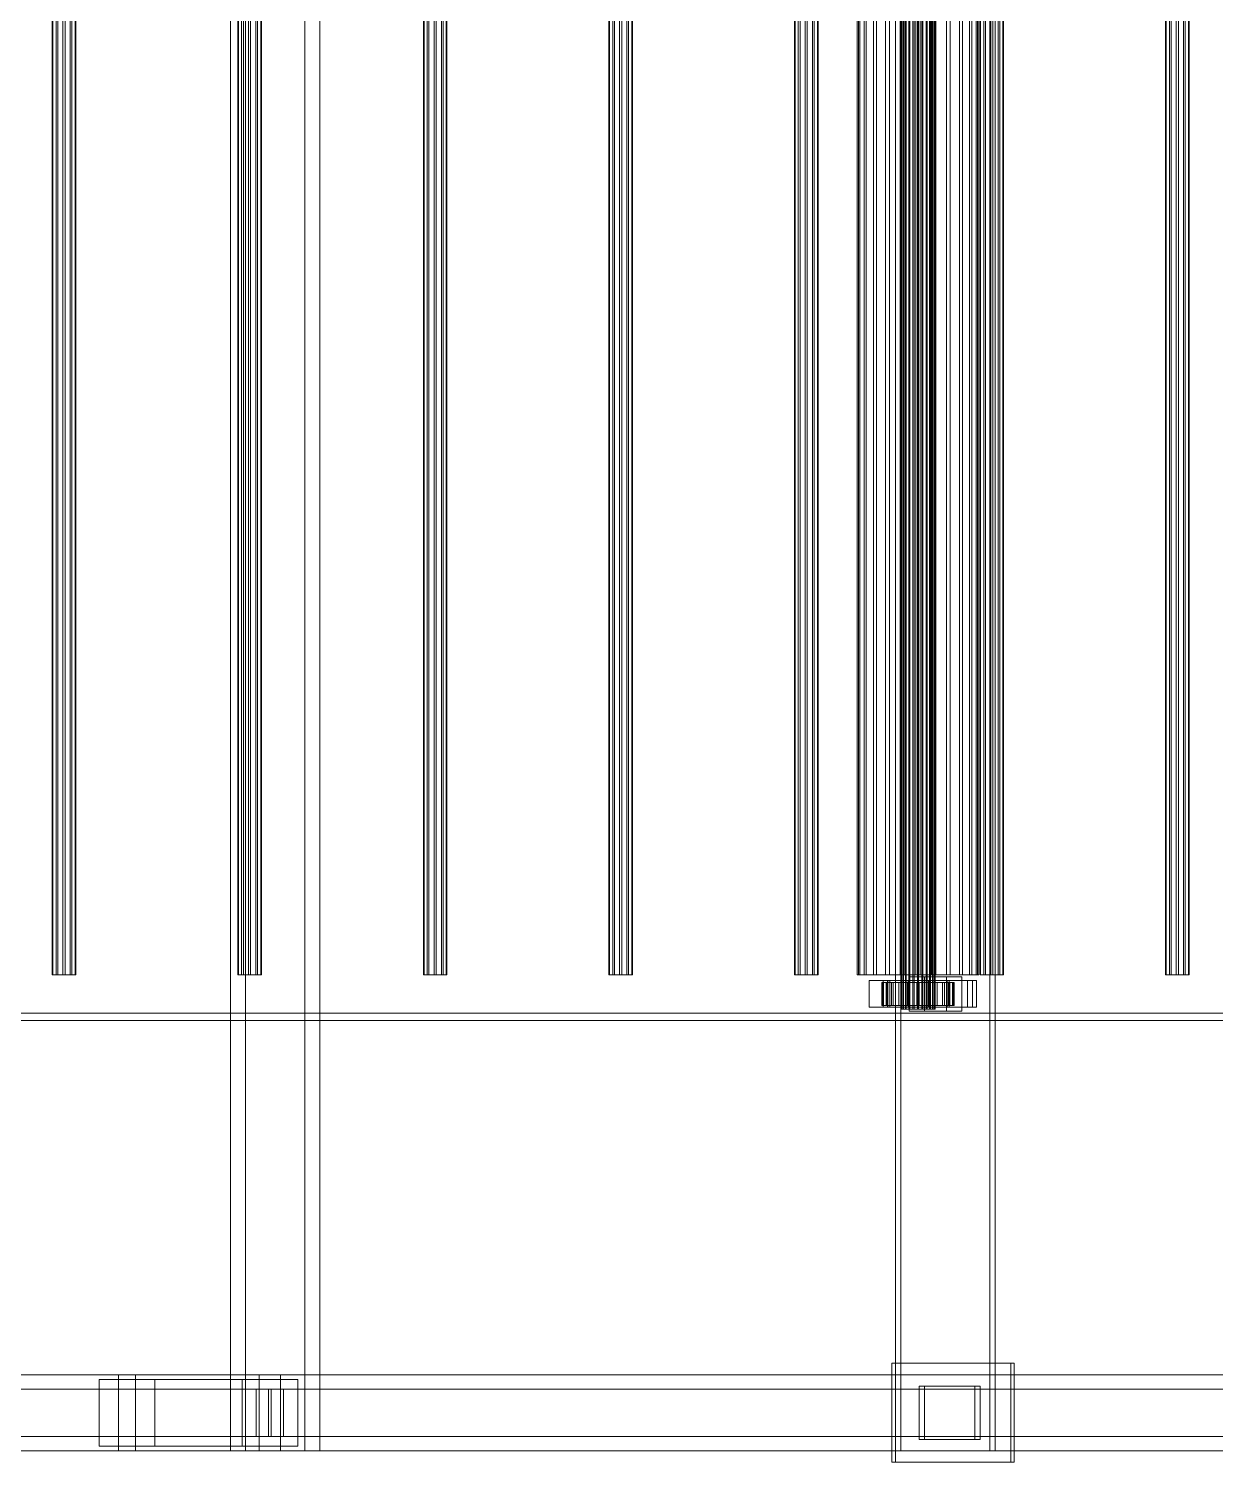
# Model space of a CAD drawing. Header units: millimetres. Extents: x -1970 to 59977, y -50268 to 6837.
# Drawn here: x 32074 to 32697, y -19506 to -18753 of the extents above; entities that cross this region are included whole.
import ezdxf

# ---------------------------------------------------------------- set-up
doc = ezdxf.new("R2010")
doc.units = ezdxf.units.MM
doc.layers.add('superior_C03', color=7, linetype='Continuous', lineweight=0)

msp = doc.modelspace()

# ---------------------------------------------------------------- linework, layer by layer
at = {"layer": 'superior_C03'}
for p, q in [((32180.314, -16500), (32180.314, -19500)), ((32188.174, -19500), (32188.174, -16500)), ((32219.292, -19500), (32219.292, -16500)), ((32227.152, -16500), (32227.152, -19500)), ((32529.566, -16500), (32529.566, -19500)), ((32532.261, -19500), (32532.261, -16500)), ((32579.068, -19500), (32579.068, -16500)), ((32581.763, -16500), (32581.763, -19500)), ((32532.297, -19268), (32532.297, -16732)), ((32532.521, -19268), (32532.521, -16732)), ((32532.686, -19268), (32532.686, -16732)), ((32533.343, -19268), (32533.343, -16732)), ((32533.661, -19268), (32533.661, -16732)), ((32534.707, -19268), (32534.707, -16732)), ((32535.156, -19268), (32535.156, -16732)), ((32536.519, -19268), (32536.519, -16732)), ((32537.069, -19268), (32537.069, -16732)), ((32538.657, -19268), (32538.657, -16732)), ((32539.27, -19268), (32539.27, -16732)), ((32540.974, -19268), (32540.974, -16732)), ((32541.609, -19268), (32541.609, -16732)), ((32543.313, -19268), (32543.313, -16732)), ((32543.926, -19268), (32543.926, -16732)), ((32545.514, -19268), (32545.514, -16732)), ((32546.064, -19268), (32546.064, -16732)), ((32547.427, -19268), (32547.427, -16732)), ((32547.876, -19268), (32547.876, -16732)), ((32548.922, -19268), (32548.922, -16732)), ((32549.24, -19268), (32549.24, -16732)), ((32549.897, -19268), (32549.897, -16732)), ((32550.062, -16732), (32550.062, -19268)), ((32550.286, -19268), (32550.286, -16732)), ((32086.638, -16750), (32086.638, -19250)), ((32086.982, -16750), (32086.982, -19250)), ((32088.658, -16750), (32088.658, -19250)), ((32089.558, -16750), (32089.558, -19250)), ((32092.27, -16750), (32092.27, -19250)), ((32093.382, -16750), (32093.382, -19250)), ((32096.095, -16750), (32096.095, -19250)), ((32096.994, -16750), (32096.994, -19250)), ((32098.67, -16750), (32098.67, -19250)), ((32099.014, -19250), (32099.014, -16750)), ((32184.084, -16750), (32184.084, -19250)), ((32184.428, -16750), (32184.428, -19250)), ((32186.104, -16750), (32186.104, -19250)), ((32187.003, -16750), (32187.003, -19250)), ((32189.716, -16750), (32189.716, -19250)), ((32190.828, -16750), (32190.828, -19250)), ((32193.54, -16750), (32193.54, -19250)), ((32194.44, -16750), (32194.44, -19250)), ((32196.116, -16750), (32196.116, -19250)), ((32196.46, -19250), (32196.46, -16750)), ((32281.53, -16750), (32281.53, -19250)), ((32281.873, -16750), (32281.873, -19250)), ((32283.55, -16750), (32283.55, -19250)), ((32284.449, -16750), (32284.449, -19250)), ((32287.162, -16750), (32287.162, -19250)), ((32288.273, -16750), (32288.273, -19250)), ((32290.986, -16750), (32290.986, -19250)), ((32291.885, -16750), (32291.885, -19250)), ((32293.562, -16750), (32293.562, -19250)), ((32293.905, -19250), (32293.905, -16750)), ((32378.975, -16750), (32378.975, -19250)), ((32379.319, -16750), (32379.319, -19250)), ((32380.995, -16750), (32380.995, -19250)), ((32381.895, -16750), (32381.895, -19250)), ((32384.607, -16750), (32384.607, -19250)), ((32385.719, -16750), (32385.719, -19250)), ((32388.432, -16750), (32388.432, -19250)), ((32389.331, -16750), (32389.331, -19250)), ((32391.007, -16750), (32391.007, -19250)), ((32391.351, -19250), (32391.351, -16750)), ((32476.421, -16750), (32476.421, -19250)), ((32476.765, -16750), (32476.765, -19250)), ((32478.441, -16750), (32478.441, -19250)), ((32479.34, -16750), (32479.34, -19250)), ((32482.053, -16750), (32482.053, -19250)), ((32483.165, -16750), (32483.165, -19250)), ((32485.877, -16750), (32485.877, -19250)), ((32486.777, -16750), (32486.777, -19250)), ((32488.453, -16750), (32488.453, -19250)), ((32488.797, -19250), (32488.797, -16750)), ((32509.312, -19250), (32509.312, -16750)), ((32510.109, -19250), (32510.109, -16750)), ((32510.693, -19250), (32510.693, -16750)), ((32513.032, -19250), (32513.032, -16750)), ((32514.161, -19250), (32514.161, -16750)), ((32517.88, -19250), (32517.88, -16750)), ((32519.477, -19250), (32519.477, -16750)), ((32524.324, -19250), (32524.324, -16750)), ((32526.279, -19250), (32526.279, -16750)), ((32531.924, -19250), (32531.924, -16750)), ((32534.105, -19250), (32534.105, -16750)), ((32540.163, -19250), (32540.163, -16750)), ((32542.421, -19250), (32542.421, -16750)), ((32548.478, -19250), (32548.478, -16750)), ((32550.659, -19250), (32550.659, -16750)), ((32556.304, -19250), (32556.304, -16750)), ((32558.259, -19250), (32558.259, -16750)), ((32563.107, -19250), (32563.107, -16750)), ((32564.703, -19250), (32564.703, -16750)), ((32568.423, -19250), (32568.423, -16750)), ((32569.552, -19250), (32569.552, -16750)), ((32571.89, -19250), (32571.89, -16750)), ((32572.474, -16750), (32572.474, -19250)), ((32573.272, -19250), (32573.272, -16750)), ((32573.867, -16750), (32573.867, -19250)), ((32574.21, -16750), (32574.21, -19250)), ((32575.887, -16750), (32575.887, -19250)), ((32576.786, -16750), (32576.786, -19250)), ((32579.499, -16750), (32579.499, -19250)), ((32580.61, -16750), (32580.61, -19250)), ((32583.323, -16750), (32583.323, -19250)), ((32584.222, -16750), (32584.222, -19250)), ((32585.899, -16750), (32585.899, -19250)), ((32586.242, -19250), (32586.242, -16750)), ((32671.312, -16750), (32671.312, -19250)), ((32671.656, -16750), (32671.656, -19250)), ((32673.332, -16750), (32673.332, -19250)), ((32674.232, -16750), (32674.232, -19250)), ((32676.944, -16750), (32676.944, -19250)), ((32678.056, -16750), (32678.056, -19250)), ((32680.769, -16750), (32680.769, -19250)), ((32681.668, -16750), (32681.668, -19250)), ((32683.344, -16750), (32683.344, -19250)), ((32683.688, -19250), (32683.688, -16750)), ((32086.982, -19250), (32086.638, -19250)), ((32086.638, -19250), (32088.658, -19250)), ((32089.558, -19250), (32086.982, -19250)), ((32088.658, -19250), (32092.27, -19250)), ((32093.382, -19250), (32089.558, -19250)), ((32092.27, -19250), (32096.095, -19250)), ((32096.994, -19250), (32093.382, -19250)), ((32096.095, -19250), (32098.67, -19250)), ((32099.014, -19250), (32096.994, -19250)), ((32098.67, -19250), (32099.014, -19250)), ((32184.428, -19250), (32184.084, -19250)), ((32184.084, -19250), (32186.104, -19250)), ((32187.003, -19250), (32184.428, -19250)), ((32186.104, -19250), (32189.716, -19250)), ((32190.828, -19250), (32187.003, -19250)), ((32189.716, -19250), (32193.54, -19250)), ((32194.44, -19250), (32190.828, -19250)), ((32193.54, -19250), (32196.116, -19250)), ((32196.46, -19250), (32194.44, -19250)), ((32196.116, -19250), (32196.46, -19250)), ((32281.873, -19250), (32281.53, -19250)), ((32281.53, -19250), (32283.55, -19250)), ((32284.449, -19250), (32281.873, -19250)), ((32283.55, -19250), (32287.162, -19250)), ((32288.273, -19250), (32284.449, -19250)), ((32287.162, -19250), (32290.986, -19250)), ((32291.885, -19250), (32288.273, -19250)), ((32290.986, -19250), (32293.562, -19250)), ((32293.905, -19250), (32291.885, -19250)), ((32293.562, -19250), (32293.905, -19250)), ((32379.319, -19250), (32378.975, -19250)), ((32378.975, -19250), (32380.995, -19250)), ((32381.895, -19250), (32379.319, -19250)), ((32380.995, -19250), (32384.607, -19250)), ((32385.719, -19250), (32381.895, -19250)), ((32384.607, -19250), (32388.432, -19250)), ((32389.331, -19250), (32385.719, -19250)), ((32388.432, -19250), (32391.007, -19250)), ((32391.351, -19250), (32389.331, -19250)), ((32391.007, -19250), (32391.351, -19250)), ((32476.765, -19250), (32476.421, -19250)), ((32476.421, -19250), (32478.441, -19250)), ((32479.34, -19250), (32476.765, -19250)), ((32478.441, -19250), (32482.053, -19250)), ((32483.165, -19250), (32479.34, -19250)), ((32482.053, -19250), (32485.877, -19250)), ((32486.777, -19250), (32483.165, -19250)), ((32485.877, -19250), (32488.453, -19250)), ((32488.797, -19250), (32486.777, -19250)), ((32488.453, -19250), (32488.797, -19250)), ((32510.109, -19250), (32509.312, -19250)), ((32509.312, -19250), (32510.693, -19250)), ((32513.032, -19250), (32510.109, -19250)), ((32510.693, -19250), (32514.161, -19250)), ((32517.88, -19250), (32513.032, -19250)), ((32514.161, -19250), (32519.477, -19250)), ((32525.407, -19253), (32515.663, -19253)), ((32515.663, -19253), (32515.663, -19267)), ((32526.442, -19253), (32515.663, -19253)), ((32524.324, -19250), (32517.88, -19250)), ((32519.477, -19250), (32526.279, -19250)), ((32523.124, -19254), (32522.303, -19254)), ((32522.303, -19254), (32532.297, -19254)), ((32522.303, -19266), (32522.303, -19254)), ((32522.303, -19254), (32522.777, -19254)), ((32522.777, -19254), (32532.521, -19254)), ((32522.777, -19266), (32522.777, -19254)), ((32522.777, -19254), (32524.512, -19254)), ((32569.844, -19253), (32523.07, -19253)), ((32523.07, -19253), (32523.07, -19267)), ((32525.316, -19253), (32523.07, -19253)), ((32525.183, -19254), (32523.124, -19254)), ((32523.124, -19254), (32532.686, -19254)), ((32523.124, -19266), (32523.124, -19254)), ((32531.924, -19250), (32524.324, -19250)), ((32524.512, -19254), (32533.343, -19254)), ((32524.512, -19266), (32524.512, -19254)), ((32524.512, -19254), (32527.391, -19254)), ((32528.339, -19254), (32525.183, -19254)), ((32525.183, -19254), (32533.661, -19254)), ((32525.183, -19266), (32525.183, -19254)), ((32525.316, -19267), (32525.316, -19253)), ((32525.316, -19253), (32572.09, -19253)), ((32525.407, -19267), (32525.407, -19253)), ((32525.407, -19253), (32536.187, -19253)), ((32526.279, -19250), (32534.105, -19250)), ((32526.442, -19267), (32526.442, -19253)), ((32526.442, -19253), (32536.187, -19253)), ((32527.391, -19254), (32534.707, -19254)), ((32527.391, -19266), (32527.391, -19254)), ((32527.391, -19254), (32531.217, -19254)), ((32532.378, -19254), (32528.339, -19254)), ((32528.339, -19254), (32535.156, -19254)), ((32528.339, -19266), (32528.339, -19254)), ((32531.217, -19254), (32536.519, -19254)), ((32531.217, -19266), (32531.217, -19254)), ((32531.217, -19254), (32535.73, -19254)), ((32540.163, -19250), (32531.924, -19250)), ((32532.297, -19254), (32532.686, -19254)), ((32532.297, -19254), (32532.297, -19266)), ((32532.521, -19254), (32532.297, -19254)), ((32537.025, -19254), (32532.378, -19254)), ((32532.378, -19254), (32537.069, -19254)), ((32532.378, -19266), (32532.378, -19254)), ((32532.521, -19254), (32532.521, -19266)), ((32533.343, -19254), (32532.521, -19254)), ((32532.686, -19254), (32533.661, -19254)), ((32532.686, -19254), (32532.686, -19266)), ((32533.343, -19254), (32533.343, -19266)), ((32534.707, -19254), (32533.343, -19254)), ((32533.661, -19254), (32535.156, -19254)), ((32533.661, -19254), (32533.661, -19266)), ((32534.105, -19250), (32542.421, -19250)), ((32534.707, -19254), (32534.707, -19266)), ((32536.519, -19254), (32534.707, -19254)), ((32535.156, -19254), (32537.069, -19254)), ((32535.156, -19254), (32535.156, -19266)), ((32535.73, -19254), (32538.657, -19254)), ((32535.73, -19266), (32535.73, -19254)), ((32535.73, -19254), (32540.621, -19254)), ((32536.187, -19253), (32536.187, -19267)), ((32536.519, -19254), (32536.519, -19266)), ((32538.657, -19254), (32536.519, -19254)), ((32556.201, -19251), (32536.712, -19251)), ((32536.712, -19251), (32536.712, -19269)), ((32544.797, -19251), (32536.712, -19251)), ((32541.962, -19254), (32537.025, -19254)), ((32537.025, -19254), (32539.27, -19254)), ((32537.025, -19266), (32537.025, -19254)), ((32537.069, -19254), (32539.27, -19254)), ((32537.069, -19254), (32537.069, -19266)), ((32538.657, -19254), (32538.657, -19266)), ((32540.974, -19254), (32538.657, -19254)), ((32539.27, -19254), (32541.609, -19254)), ((32539.27, -19254), (32539.27, -19266)), ((32548.478, -19250), (32540.163, -19250)), ((32540.621, -19254), (32540.974, -19254)), ((32540.621, -19266), (32540.621, -19254)), ((32540.621, -19254), (32545.559, -19254)), ((32540.974, -19254), (32540.974, -19266)), ((32543.313, -19254), (32540.974, -19254)), ((32541.962, -19254), (32541.609, -19254)), ((32541.609, -19254), (32543.926, -19254)), ((32541.609, -19254), (32541.609, -19266)), ((32546.854, -19254), (32541.962, -19254)), ((32541.962, -19266), (32541.962, -19254)), ((32542.421, -19250), (32550.659, -19250)), ((32545.559, -19254), (32543.313, -19254)), ((32543.313, -19254), (32543.313, -19266)), ((32545.514, -19254), (32543.313, -19254)), ((32546.854, -19254), (32543.926, -19254)), ((32543.926, -19254), (32546.064, -19254)), ((32543.926, -19254), (32543.926, -19266)), ((32544.797, -19269), (32544.797, -19251)), ((32544.797, -19251), (32564.286, -19251)), ((32550.205, -19254), (32545.514, -19254)), ((32545.514, -19254), (32545.514, -19266)), ((32547.427, -19254), (32545.514, -19254)), ((32545.559, -19266), (32545.559, -19254)), ((32545.559, -19254), (32550.205, -19254)), ((32551.366, -19254), (32546.064, -19254)), ((32546.064, -19254), (32547.876, -19254)), ((32546.064, -19254), (32546.064, -19266)), ((32556.59, -19253), (32546.845, -19253)), ((32546.845, -19253), (32546.845, -19267)), ((32557.625, -19253), (32546.845, -19253)), ((32551.366, -19254), (32546.854, -19254)), ((32546.854, -19266), (32546.854, -19254)), ((32554.244, -19254), (32547.427, -19254)), ((32547.427, -19254), (32547.427, -19266)), ((32548.922, -19254), (32547.427, -19254)), ((32555.192, -19254), (32547.876, -19254)), ((32547.876, -19254), (32549.24, -19254)), ((32547.876, -19254), (32547.876, -19266)), ((32556.304, -19250), (32548.478, -19250)), ((32557.401, -19254), (32548.922, -19254)), ((32548.922, -19254), (32548.922, -19266)), ((32549.897, -19254), (32548.922, -19254)), ((32558.071, -19254), (32549.24, -19254)), ((32549.24, -19254), (32550.062, -19254)), ((32549.24, -19254), (32549.24, -19266)), ((32559.459, -19254), (32549.897, -19254)), ((32549.897, -19254), (32549.897, -19266)), ((32550.286, -19254), (32549.897, -19254)), ((32550.062, -19254), (32559.806, -19254)), ((32550.062, -19266), (32550.062, -19254)), ((32550.062, -19254), (32550.286, -19254)), ((32550.205, -19266), (32550.205, -19254)), ((32550.205, -19254), (32554.244, -19254)), ((32560.28, -19254), (32550.286, -19254)), ((32550.286, -19254), (32550.286, -19266)), ((32550.659, -19250), (32558.259, -19250)), ((32555.192, -19254), (32551.366, -19254)), ((32551.366, -19266), (32551.366, -19254)), ((32554.244, -19266), (32554.244, -19254)), ((32554.244, -19254), (32557.401, -19254)), ((32558.071, -19254), (32555.192, -19254)), ((32555.192, -19266), (32555.192, -19254)), ((32556.201, -19269), (32556.201, -19251)), ((32556.201, -19251), (32564.286, -19251)), ((32563.107, -19250), (32556.304, -19250)), ((32556.59, -19267), (32556.59, -19253)), ((32556.59, -19253), (32567.37, -19253)), ((32557.401, -19266), (32557.401, -19254)), ((32557.401, -19254), (32559.459, -19254)), ((32557.625, -19267), (32557.625, -19253)), ((32557.625, -19253), (32567.37, -19253)), ((32559.806, -19254), (32558.071, -19254)), ((32558.071, -19266), (32558.071, -19254)), ((32558.259, -19250), (32564.703, -19250)), ((32559.459, -19266), (32559.459, -19254)), ((32559.459, -19254), (32560.28, -19254)), ((32559.806, -19254), (32559.806, -19266)), ((32560.28, -19254), (32559.806, -19254)), ((32560.28, -19266), (32560.28, -19254)), ((32568.423, -19250), (32563.107, -19250)), ((32564.286, -19251), (32564.286, -19269)), ((32564.703, -19250), (32569.552, -19250)), ((32567.37, -19253), (32567.37, -19267)), ((32571.89, -19250), (32568.423, -19250)), ((32569.552, -19250), (32572.474, -19250)), ((32569.844, -19267), (32569.844, -19253)), ((32569.844, -19253), (32572.09, -19253)), ((32573.272, -19250), (32571.89, -19250)), ((32572.09, -19253), (32572.09, -19267)), ((32572.474, -19250), (32573.272, -19250)), ((32574.21, -19250), (32573.867, -19250)), ((32573.867, -19250), (32575.887, -19250)), ((32576.786, -19250), (32574.21, -19250)), ((32575.887, -19250), (32579.499, -19250)), ((32580.61, -19250), (32576.786, -19250)), ((32579.499, -19250), (32583.323, -19250)), ((32584.222, -19250), (32580.61, -19250)), ((32583.323, -19250), (32585.899, -19250)), ((32586.242, -19250), (32584.222, -19250)), ((32585.899, -19250), (32586.242, -19250)), ((32671.656, -19250), (32671.312, -19250)), ((32671.312, -19250), (32673.332, -19250)), ((32674.232, -19250), (32671.656, -19250)), ((32673.332, -19250), (32676.944, -19250)), ((32678.056, -19250), (32674.232, -19250)), ((32676.944, -19250), (32680.769, -19250)), ((32681.668, -19250), (32678.056, -19250)), ((32680.769, -19250), (32683.344, -19250)), ((32683.688, -19250), (32681.668, -19250)), ((32683.344, -19250), (32683.688, -19250)), ((32515.663, -19267), (32525.407, -19267)), ((32515.663, -19267), (32526.442, -19267)), ((32532.297, -19266), (32522.303, -19266)), ((32522.303, -19266), (32523.124, -19266)), ((32522.777, -19266), (32522.303, -19266)), ((32532.521, -19266), (32522.777, -19266)), ((32524.512, -19266), (32522.777, -19266)), ((32523.07, -19267), (32569.844, -19267)), ((32523.07, -19267), (32525.316, -19267)), ((32532.686, -19266), (32523.124, -19266)), ((32523.124, -19266), (32525.183, -19266)), ((32533.343, -19266), (32524.512, -19266)), ((32527.391, -19266), (32524.512, -19266)), ((32533.661, -19266), (32525.183, -19266)), ((32525.183, -19266), (32528.339, -19266)), ((32572.09, -19267), (32525.316, -19267)), ((32536.187, -19267), (32525.407, -19267)), ((32536.187, -19267), (32526.442, -19267)), ((32534.707, -19266), (32527.391, -19266)), ((32531.217, -19266), (32527.391, -19266)), ((32535.156, -19266), (32528.339, -19266)), ((32528.339, -19266), (32532.378, -19266)), ((32536.519, -19266), (32531.217, -19266)), ((32535.73, -19266), (32531.217, -19266)), ((32532.686, -19266), (32532.297, -19266)), ((32532.297, -19266), (32532.521, -19266)), ((32532.521, -19268), (32532.297, -19268)), ((32532.297, -19268), (32532.686, -19268)), ((32537.069, -19266), (32532.378, -19266)), ((32532.378, -19266), (32537.025, -19266)), ((32532.521, -19266), (32533.343, -19266)), ((32533.343, -19268), (32532.521, -19268)), ((32533.661, -19266), (32532.686, -19266)), ((32532.686, -19268), (32533.661, -19268)), ((32533.343, -19266), (32534.707, -19266)), ((32534.707, -19268), (32533.343, -19268)), ((32535.156, -19266), (32533.661, -19266)), ((32533.661, -19268), (32535.156, -19268)), ((32534.707, -19266), (32536.519, -19266)), ((32536.519, -19268), (32534.707, -19268)), ((32537.069, -19266), (32535.156, -19266)), ((32535.156, -19268), (32537.069, -19268)), ((32538.657, -19266), (32535.73, -19266)), ((32540.621, -19266), (32535.73, -19266)), ((32536.519, -19266), (32538.657, -19266)), ((32538.657, -19268), (32536.519, -19268)), ((32536.712, -19269), (32556.201, -19269)), ((32544.797, -19269), (32536.712, -19269)), ((32539.27, -19266), (32537.025, -19266)), ((32537.025, -19266), (32541.962, -19266)), ((32539.27, -19266), (32537.069, -19266)), ((32537.069, -19268), (32539.27, -19268)), ((32538.657, -19266), (32540.974, -19266)), ((32540.974, -19268), (32538.657, -19268)), ((32541.609, -19266), (32539.27, -19266)), ((32539.27, -19268), (32541.609, -19268)), ((32540.974, -19266), (32540.621, -19266)), ((32545.559, -19266), (32540.621, -19266)), ((32540.974, -19266), (32543.313, -19266)), ((32543.313, -19268), (32540.974, -19268)), ((32543.926, -19266), (32541.609, -19266)), ((32541.609, -19266), (32541.962, -19266)), ((32541.609, -19268), (32543.926, -19268)), ((32541.962, -19266), (32546.854, -19266)), ((32543.313, -19266), (32545.559, -19266)), ((32543.313, -19266), (32545.514, -19266)), ((32545.514, -19268), (32543.313, -19268)), ((32546.064, -19266), (32543.926, -19266)), ((32543.926, -19266), (32546.854, -19266)), ((32543.926, -19268), (32546.064, -19268)), ((32564.286, -19269), (32544.797, -19269)), ((32545.514, -19266), (32550.205, -19266)), ((32545.514, -19266), (32547.427, -19266)), ((32547.427, -19268), (32545.514, -19268)), ((32550.205, -19266), (32545.559, -19266)), ((32547.876, -19266), (32546.064, -19266)), ((32546.064, -19266), (32551.366, -19266)), ((32546.064, -19268), (32547.876, -19268)), ((32546.845, -19267), (32556.59, -19267)), ((32546.845, -19267), (32557.625, -19267)), ((32546.854, -19266), (32551.366, -19266)), ((32547.427, -19266), (32554.244, -19266)), ((32547.427, -19266), (32548.922, -19266)), ((32548.922, -19268), (32547.427, -19268)), ((32549.24, -19266), (32547.876, -19266)), ((32547.876, -19266), (32555.192, -19266)), ((32547.876, -19268), (32549.24, -19268)), ((32548.922, -19266), (32557.401, -19266)), ((32548.922, -19266), (32549.897, -19266)), ((32549.897, -19268), (32548.922, -19268)), ((32550.062, -19266), (32549.24, -19266)), ((32549.24, -19266), (32558.071, -19266)), ((32549.24, -19268), (32550.062, -19268)), ((32549.897, -19266), (32559.459, -19266)), ((32549.897, -19266), (32550.286, -19266)), ((32550.286, -19268), (32549.897, -19268)), ((32559.806, -19266), (32550.062, -19266)), ((32550.286, -19266), (32550.062, -19266)), ((32550.062, -19268), (32550.286, -19268)), ((32554.244, -19266), (32550.205, -19266)), ((32550.286, -19266), (32560.28, -19266)), ((32551.366, -19266), (32555.192, -19266)), ((32557.401, -19266), (32554.244, -19266)), ((32555.192, -19266), (32558.071, -19266)), ((32564.286, -19269), (32556.201, -19269)), ((32567.37, -19267), (32556.59, -19267)), ((32559.459, -19266), (32557.401, -19266)), ((32567.37, -19267), (32557.625, -19267)), ((32558.071, -19266), (32559.806, -19266)), ((32560.28, -19266), (32559.459, -19266)), ((32559.806, -19266), (32560.28, -19266)), ((32572.09, -19267), (32569.844, -19267)), ((38691.362, -19270), (27582.557, -19270)), ((27582.557, -19274), (38691.362, -19274)), ((27583.456, -19270), (38692.26, -19270)), ((27611.752, -19270), (38720.557, -19270)), ((38720.557, -19274), (27611.752, -19274)), ((32589.991, -19454), (32527.626, -19454)), ((32527.626, -19454), (32527.626, -19506)), ((32529.423, -19454), (32527.626, -19454)), ((32529.423, -19506), (32529.423, -19454)), ((32529.423, -19454), (32591.788, -19454)), ((32589.991, -19506), (32589.991, -19454)), ((32589.991, -19454), (32591.788, -19454)), ((32591.788, -19454), (32591.788, -19506)), ((32121.426, -19460), (30952.078, -19460)), ((30961.061, -19460), (32130.409, -19460)), ((32195.312, -19460), (31025.964, -19460)), ((31037.193, -19460), (32206.54, -19460)), ((32140.534, -19462.5), (32111.301, -19462.5)), ((32111.301, -19462.5), (32111.301, -19497.5)), ((32186.309, -19462.5), (32111.301, -19462.5)), ((32121.426, -19460), (32121.426, -19500)), ((32130.409, -19460), (32121.426, -19460)), ((33290.774, -19460), (32121.426, -19460)), ((32130.409, -19500), (32130.409, -19460)), ((32130.409, -19460), (33299.757, -19460)), ((32140.534, -19497.5), (32140.534, -19462.5)), ((32140.534, -19462.5), (32215.543, -19462.5)), ((32186.309, -19497.5), (32186.309, -19462.5)), ((32186.309, -19462.5), (32215.543, -19462.5)), ((32195.312, -19460), (32195.312, -19500)), ((32206.54, -19460), (32195.312, -19460)), ((33364.659, -19460), (32195.312, -19460)), ((32206.54, -19500), (32206.54, -19460)), ((32206.54, -19460), (33375.888, -19460)), ((32215.543, -19462.5), (32215.543, -19497.5)), ((30955.896, -19467.5), (32200.252, -19467.5)), ((32201.6, -19467.5), (30957.244, -19467.5)), ((32193.761, -19467.5), (32208.091, -19467.5)), ((32193.761, -19492.5), (32193.761, -19467.5)), ((33288.101, -19467.5), (32193.761, -19467.5)), ((32200.252, -19492.5), (32200.252, -19467.5)), ((32200.252, -19467.5), (32201.6, -19467.5)), ((32201.6, -19467.5), (32201.6, -19492.5)), ((32208.091, -19467.5), (32208.091, -19492.5)), ((32208.091, -19467.5), (33302.43, -19467.5)), ((32571.18, -19466), (32541.946, -19466)), ((32541.946, -19466), (32541.946, -19494)), ((32544.641, -19466), (32541.946, -19466)), ((32544.641, -19494), (32544.641, -19466)), ((32544.641, -19466), (32573.875, -19466)), ((32571.18, -19494), (32571.18, -19466)), ((32571.18, -19466), (32573.875, -19466)), ((32573.875, -19466), (32573.875, -19494)), ((30955.896, -19492.5), (32200.252, -19492.5)), ((30957.244, -19492.5), (32201.6, -19492.5)), ((32208.091, -19492.5), (32193.761, -19492.5)), ((32193.761, -19492.5), (33288.101, -19492.5)), ((32201.6, -19492.5), (32200.252, -19492.5)), ((32208.091, -19492.5), (33302.43, -19492.5)), ((32541.946, -19494), (32571.18, -19494)), ((32541.946, -19494), (32544.641, -19494)), ((32573.875, -19494), (32544.641, -19494)), ((32573.875, -19494), (32571.18, -19494)), ((27582.557, -19500), (38691.362, -19500)), ((38692.26, -19500), (27583.456, -19500)), ((30952.078, -19500), (32121.426, -19500)), ((30961.061, -19500), (32130.409, -19500)), ((31025.964, -19500), (32195.312, -19500)), ((31037.193, -19500), (32206.54, -19500)), ((32111.301, -19497.5), (32140.534, -19497.5)), ((32186.309, -19497.5), (32111.301, -19497.5)), ((32121.426, -19500), (32130.409, -19500)), ((32121.426, -19500), (33290.774, -19500)), ((32130.409, -19500), (33299.757, -19500)), ((32215.543, -19497.5), (32140.534, -19497.5)), ((32180.314, -19500), (32219.292, -19500)), ((32180.314, -19500), (32188.174, -19500)), ((32215.543, -19497.5), (32186.309, -19497.5)), ((32227.152, -19500), (32188.174, -19500)), ((32195.312, -19500), (32206.54, -19500)), ((32195.312, -19500), (33364.659, -19500)), ((32206.54, -19500), (33375.888, -19500)), ((32227.152, -19500), (32219.292, -19500)), ((32529.566, -19500), (32579.068, -19500)), ((32529.566, -19500), (32532.261, -19500)), ((32581.763, -19500), (32532.261, -19500)), ((32581.763, -19500), (32579.068, -19500)), ((32527.626, -19506), (32589.991, -19506)), ((32527.626, -19506), (32529.423, -19506)), ((32591.788, -19506), (32529.423, -19506)), ((32591.788, -19506), (32589.991, -19506))]:
    msp.add_line(p, q, dxfattribs=at)

doc.saveas('drawing.dxf')
